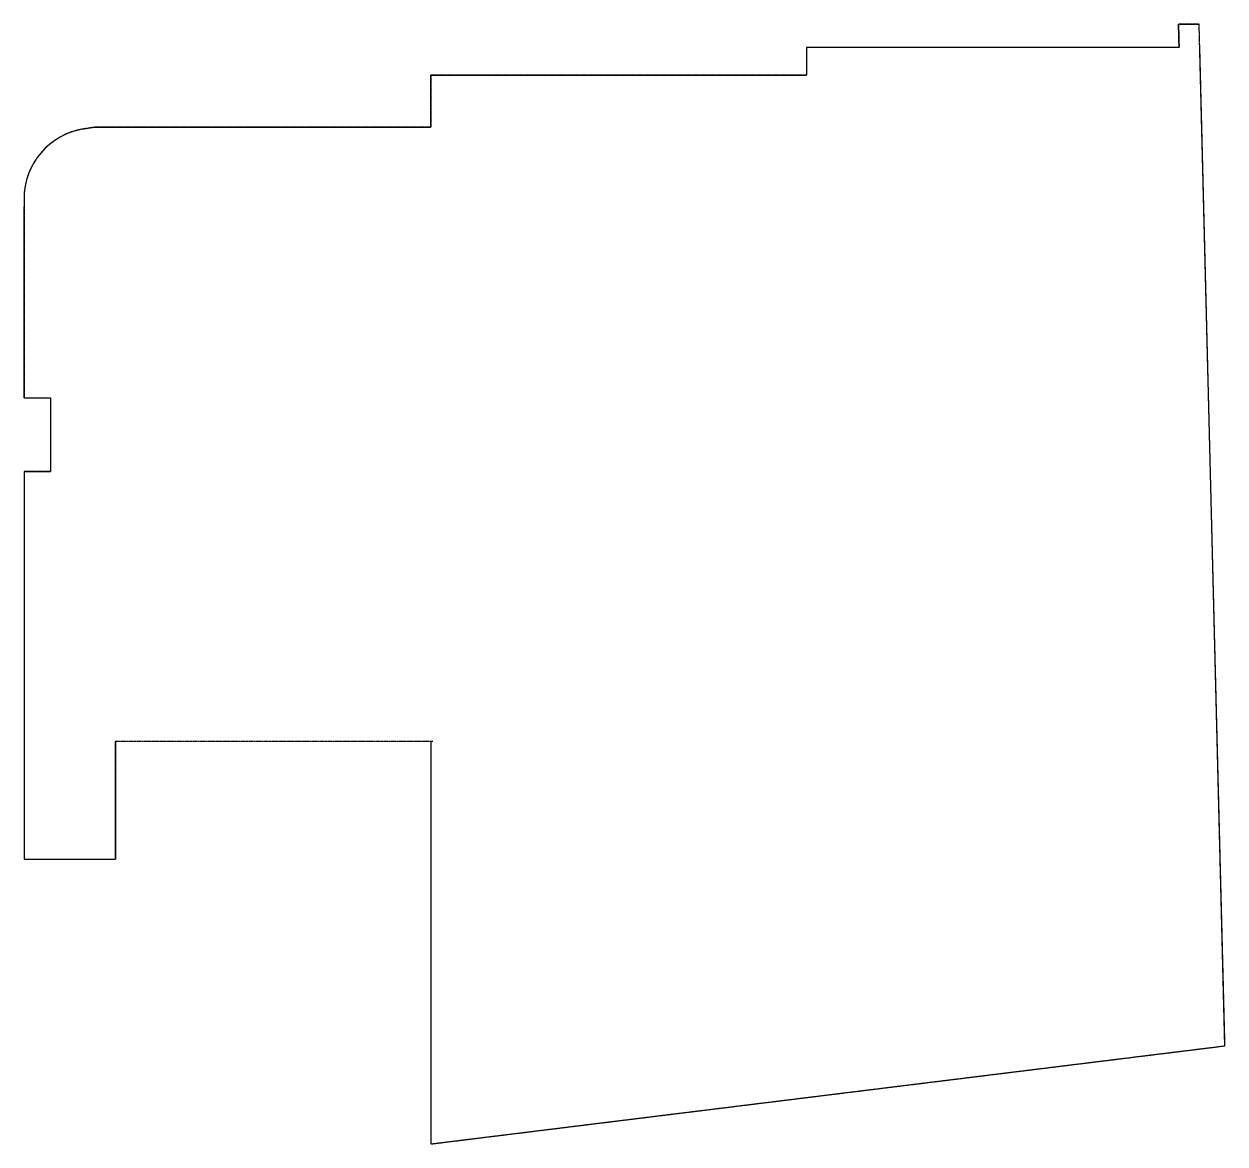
# Model space of a CAD drawing. Header units: inches. Extents: x -111 to 45239, y -6849 to 1261.
# Drawn here: x 22370.6 to 22778.1, y -1424 to -1044.2 of the extents above; entities that cross this region are included whole.
import ezdxf

# ---------------------------------------------------------------- set-up
doc = ezdxf.new("R2010")
doc.units = ezdxf.units.IN
doc.header["$LTSCALE"] = 0.5
doc.header["$MEASUREMENT"] = 0
doc.linetypes.add('DASH', pattern=[0.35, 0.25, -0.1])
doc.layers.add('Toilet', color=7, linetype='Continuous', lineweight=25)

msp = doc.modelspace()

# ---------------------------------------------------------------- linework, layer by layer
at = {"layer": 'Toilet', "color": 1, "linetype": 'DASH', "ltscale": 0.1}
for p, q in [((22762.53, -1052.16), (22762.33, -1044.16)), ((22762.33, -1044.16), (22769.33, -1044.16)), ((22769.53, -1052.16), (22769.33, -1044.16)), ((22401.65, -1287.41), (22509.32, -1287.41))]:
    msp.add_line(p, q, dxfattribs=at)
at = {"layer": 'Toilet'}
for p, q in [((22762.53, -1052.16), (22636.15, -1052.16)), ((22636.15, -1052.16), (22636.15, -1061.53)), ((22778.09, -1390.69), (22769.53, -1052.16)), ((22508.65, -1061.53), (22636.15, -1061.53)), ((22508.65, -1079.16), (22508.65, -1061.53)), ((22390.98, -1079.73), (22394.65, -1079.16)), ((22394.65, -1079.16), (22508.65, -1079.16)), ((22370.65, -1103.44), (22370.65, -1106.16)), ((22370.65, -1170.91), (22370.65, -1106.16)), ((22370.65, -1170.91), (22379.65, -1170.91)), ((22379.65, -1170.91), (22379.65, -1195.91)), ((22370.65, -1195.91), (22379.65, -1195.91)), ((22370.65, -1195.91), (22370.65, -1327.41)), ((22401.65, -1287.41), (22401.65, -1327.41)), ((22508.65, -1287.41), (22508.65, -1423.97)), ((22370.65, -1327.41), (22401.65, -1327.41)), ((22508.65, -1423.97), (22778.09, -1390.69))]:
    msp.add_line(p, q, dxfattribs=at)
at = {"layer": 'Toilet', "color": 1, "linetype": 'DASH', "ltscale": 0.1}
msp.add_lwpolyline([(22769.53, -1052.16), (22769.33, -1044.16), (22762.33, -1044.16), (22762.53, -1052.16), (22636.15, -1052.16), (22636.15, -1061.53), (22508.65, -1061.53), (22508.65, -1079.16), (22394.65, -1079.16), (22390.98, -1079.73, 0.369953), (22370.65, -1103.44), (22370.65, -1106.16), (22370.65, -1170.91), (22379.65, -1170.91), (22379.65, -1195.91), (22370.65, -1195.91), (22370.65, -1327.41), (22401.65, -1327.41), (22401.65, -1287.41), (22508.65, -1287.41), (22508.65, -1423.97), (22778.09, -1390.69)], format="xyb", close=True, dxfattribs=at)
at = {"layer": 'Toilet'}
msp.add_arc((22394.65, -1103.44), 24, 98.7916, 180, dxfattribs=at)

doc.saveas('drawing.dxf')
